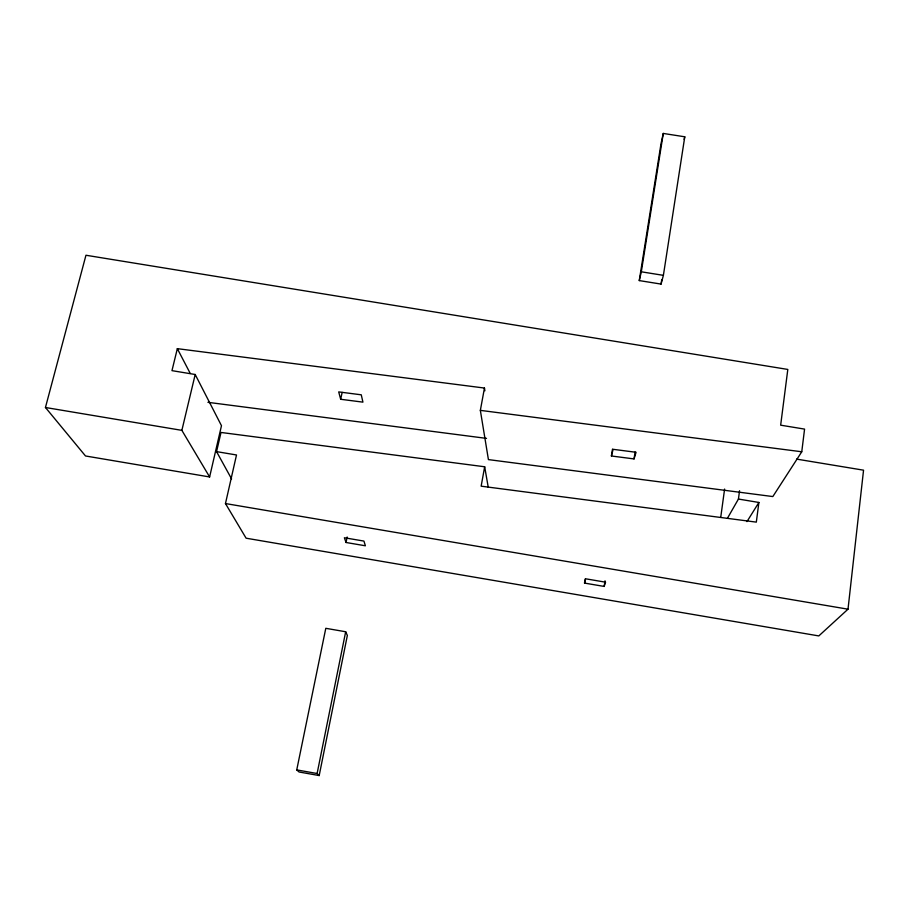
<?xml version="1.0" encoding="UTF-8"?>
<svg xmlns="http://www.w3.org/2000/svg" width="909" height="909" viewBox="0 0 909 909"><rect width="100%" height="100%" fill="white"/><g stroke="black" fill="none" stroke-linecap="round" stroke-linejoin="round"><path stroke-width="1.36" d="M488.235 487.224L484.667 466.772L221.012 432.457L216.558 451.625L236.51 454.977L225.466 503.552L246.1 538.196L818.804 635.925L848.006 609.189L863.55 470.18L796.568 459.102M484.463 388.052L480.35 410.368L488.417 459.602L772.832 496.564L801.761 451.773L804.567 429.105L780.661 425.173L787.808 369.44L85.957 255.247L45.45 407.493L85.503 455.977L209.615 476.952L221.478 425.696L195.196 374.497L171.971 370.645L177.335 348.658L484.463 388.052L484.883 390.813M727.405 518.335L738.438 499.052L758.89 502.461L756.322 522.13L481.145 486.179L484.667 466.772M738.438 499.052L739.551 490.735M720.757 517.153L724.609 489.053M612.507 449.091L611.405 455.988L634.039 458.92L635.107 451.955M661.059 284.085L663.388 275.347L684.772 136.793L663.275 133.441L661.002 143.758L639.266 280.586L661.059 284.085L661.707 279.892M585.18 578.942L584.521 583.089L604.144 586.43L605.019 580.828M639.266 280.586L641.311 271.802L663.275 133.441M319.184 775.559L317.116 773.514L345.67 631.755L325.797 628.312L296.743 769.9L299.061 771.991L319.184 775.559L347.352 635.448L345.67 631.755M346.034 542.491L344.375 537.753L363.941 541.082L365.384 545.786L346.034 542.491L347.158 537.014M340.682 399.278L338.705 391.904L361.259 394.813L362.93 402.142L340.682 399.278L342.136 392.404M209.615 476.952L181.868 430.355L195.196 374.497M684.147 139.361L684.772 136.793M611.405 455.988L613.132 449.319L636.073 452.284L634.039 458.92M584.521 583.089L585.703 578.806L605.564 582.192L604.144 586.43M746.959 521.618L758.89 502.461M480.35 410.368L801.761 451.773M207.922 402.323L486.508 438.388M641.311 271.802L663.388 275.347M45.45 407.493L181.868 430.355M225.466 503.552L848.006 609.189M296.743 769.9L317.116 773.514M216.558 451.625L231.568 478.884M177.335 348.658L190.254 373.451"/></g></svg>
